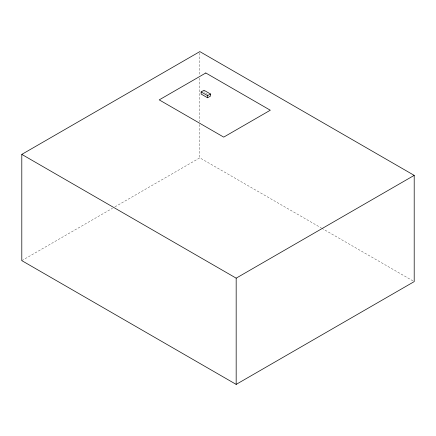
<?xml version="1.0" encoding="UTF-8"?>
<svg xmlns="http://www.w3.org/2000/svg" width="436" height="436" viewBox="0 0 436 436"><rect width="100%" height="100%" fill="white"/><g stroke="black" fill="none" stroke-linecap="round" stroke-linejoin="round"><path stroke-width="0.33" stroke-dasharray="2.18 1.64" d="M21.8 260.63L112.581 208.217M114.941 206.855L199.83 157.843L321.147 227.886M207.547 94.394L204.026 92.361L204.026 91.315M321.735 228.23L413.611 281.269M199.83 52.969L199.83 75.439M199.83 78.164L199.83 121.753M199.83 124.473L199.83 157.843"/><path stroke-width="0.65" d="M21.8 154.388L199.83 51.606L414.2 175.37L414.2 281.612L236.17 384.394L21.8 260.63L21.8 154.388L236.17 278.157L414.2 175.37M201.121 91.942L204.026 90.268L210.479 93.991L210.479 96.089L207.574 97.768L201.121 94.04L201.121 91.942L207.574 95.669L210.479 93.991M236.17 278.157L236.17 384.394M207.574 95.669L207.574 97.768M205.803 72.981L159.216 99.877L223.717 137.117L270.304 110.221L205.803 72.981"/></g></svg>
